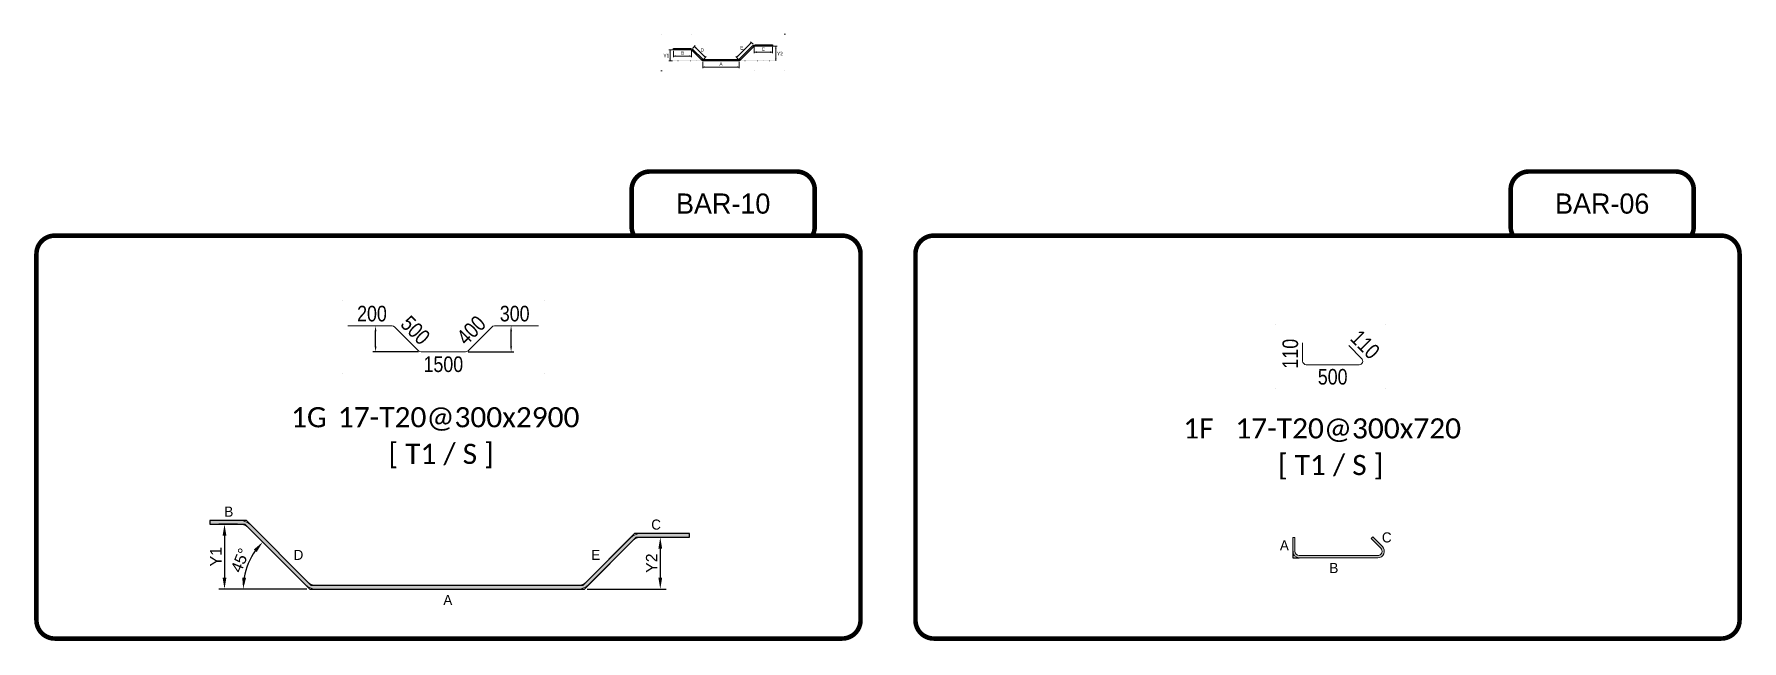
# Model space of a CAD drawing. Header units: millimetres. Extents: x -60174 to 9129, y -15592 to -3144.
# Drawn here: x -27641 to -18316, y -8092 to -4780 of the extents above; entities that cross this region are included whole.
import ezdxf
from ezdxf.enums import TextEntityAlignment as Align

# ---------------------------------------------------------------- set-up
doc = ezdxf.new("R2010")
doc.units = ezdxf.units.MM
doc.header["$LTSCALE"] = 80
doc.linetypes.add('DOT', pattern=[6.35, 0, -6.35])
for name, color, linetype, lineweight in [('S-ANNO-MARK', 2, 'Continuous', 5), ('S-ANNO-TEXT', 3, 'Continuous', 15), ('S-BAR-EXCEL', 4, 'Continuous', 30), ('S-BAR-SEC-HTCH-EXCEL', 253, 'Continuous', 5), ('S-RBAR-SECT', 4, 'Continuous', 9), ('S-RBAR-SECT-HTCH', 252, 'Continuous', 5), ('S-RBAR-TEXT', 3, 'Continuous', 9), ('S-REBAR-MARK', 124, 'Continuous', 9), ('S-REBAR-SHAP', 220, 'Continuous', 9)]:
    doc.layers.add(name, color=color, linetype=linetype, lineweight=lineweight)
doc.styles.add('ARIAL Narrow', font='ARIALN.TTF')
doc.styles.add('ARIAL ROUNDED', font='ARLRDBD.TTF')
doc.styles.add('CALIBRI', font='calibri.ttf')
doc.styles.get("Standard").update_dxf_attribs({"font": 'arial.ttf'})
doc.dimstyles.new('ISO-25', dxfattribs={"dimtxt": 2.5, "dimasz": 2.5, "dimexe": 1.25, "dimexo": 0.625, "dimtad": 1, "dimtxsty": 'Standard', "dimcen": 2.5, "dimadec": 0, "dimazin": 0, "dimtfac": 1, "dimtmove": 0, "dimatfit": 3, "dimfxl": 1, "dimarcsym": 0})

# ---------------------------------------------------------------- blocks, each defined once
blk = doc.blocks.new('*U25')
at = {"layer": 'S-RBAR-SECT-HTCH'}
h = blk.add_hatch(color=256, dxfattribs=at)
h.dxf.hatch_style = 1
edge = h.paths.add_edge_path()
edge.add_arc((-716.8629150101614, 79.9999999999998), 59.9999999999998, 224.9999999999986, 269.99999999999903, ccw=False)
edge.add_line((-759.2893218813551, 37.57359312880817), (-1071.837661840738, 350.1219330881931))
edge.add_arc((-1128.406204335666, 293.5533905932791), 79.99999999999615, 44.99999999999287, 89.99999999999332)
edge.add_line((-1128.406204335657, 373.5533905932753), (-1295.269119345819, 373.5533905932753))
edge.add_line((-1295.269119345819, 373.5533905932753), (-1295.269119345819, 353.5533905932753))
edge.add_line((-1295.269119345819, 353.5533905932753), (-1128.406204335672, 353.5533905932753))
edge.add_arc((-1128.406204335672, 293.5533905932751), 60.00000000000011, 44.999999999999886, 89.99999999999977, ccw=False)
edge.add_line((-1085.979797464479, 335.979797464468), (-773.4314575050812, 23.4314575050812))
edge.add_arc((-716.8629150101538, 79.99999999999673), 79.99999999999673, 224.9999999999939, 269.9999999999938)
edge.add_line((-716.8629150101624, 0), (716.8629150101624, 0))
edge.add_arc((716.8629150101538, 79.99999999999673), 79.99999999999673, 270.0000000000062, 315.0000000000061)
edge.add_line((773.4314575050812, 23.4314575050812), (1015.269119345825, 265.2691193458131))
edge.add_arc((1057.695526217018, 222.8427124746203), 60.00000000000009, 90.00000000000023, 135.0000000000001, ccw=False)
edge.add_line((1057.695526217018, 282.8427124746204), (1324.558441227166, 282.8427124746204))
edge.add_line((1324.558441227166, 282.8427124746204), (1324.558441227166, 302.8427124746204))
edge.add_line((1324.558441227166, 302.8427124746204), (1057.695526217003, 302.8427124746204))
edge.add_arc((1057.695526217012, 222.8427124746242), 79.99999999999613, 90.00000000000668, 135.0000000000071)
edge.add_line((1001.126983722084, 279.4112549695383), (759.2893218813551, 37.57359312880817))
edge.add_arc((716.8629150101614, 79.9999999999998), 59.99999999999978, 270.00000000000097, 315.0000000000014, ccw=False)
edge.add_line((716.8629150101624, 20), (-716.8629150101624, 20))
at = {"layer": 'Defpoints'}
blk.add_lwpolyline([(-741.7157287525479, 20), (-1095.269119345819, 373.5533905932753), (-1295.269119345819, 373.5533905932753), (-1295.269119345819, 353.5533905932753), (-1103.553390593286, 353.5533905932753), (-750, 0), (750, 0), (1032.842712474632, 282.8427124746204), (1324.558441227166, 282.8427124746204), (1324.558441227166, 302.8427124746204), (1024.558441227166, 302.8427124746204), (741.7157287525479, 20)], close=True, dxfattribs=at)
at = {"layer": 'S-RBAR-SECT', "color": 0}
blk.add_lwpolyline([(-716.8629150101624, 20, -0.1989123673796601), (-759.2893218813551, 37.57359312880817), (-1071.837661840738, 350.1219330881931, 0.1989123673796601), (-1128.406204335657, 373.5533905932753), (-1295.269119345819, 373.5533905932753), (-1295.269119345819, 353.5533905932753), (-1128.406204335672, 353.5533905932753, -0.1989123673796573), (-1085.979797464479, 335.979797464468), (-773.4314575050812, 23.4314575050812, 0.1989123673796573), (-716.8629150101624, 0), (716.8629150101624, 0, 0.1989123673796573), (773.4314575050812, 23.4314575050812), (1015.269119345825, 265.2691193458131, -0.1989123673796573), (1057.695526217018, 282.8427124746204), (1324.558441227166, 282.8427124746204), (1324.558441227166, 302.8427124746204), (1057.695526217003, 302.8427124746204, 0.1989123673796601), (1001.126983722084, 279.4112549695383), (759.2893218813551, 37.57359312880817, -0.1989123673796601), (716.8629150101624, 20)], format="xyb", close=True, dxfattribs=at)
blk = doc.blocks.new('*D23')
at = {"color": 0, "lineweight": -2, "transparency": 16777216}
for p, q in [((-26530.4581084074, -7455.912210729623), (-26632.847179834, -7455.912210729624)), ((-26601.597179834, -7518.412210729623), (-26601.597179834, -7746.965601322899)), ((-26152.05190407173, -7809.465601322899), (-26632.847179834, -7809.4656013229))]:
    blk.add_line(p, q, dxfattribs=at)
at = {"color": 0, "transparency": 16777216}
for points in [[(-26612.01384650066, -7518.412210729623), (-26591.18051316733, -7518.412210729623), (-26601.597179834, -7455.912210729623)], [(-26612.01384650066, -7746.965601322899), (-26591.18051316733, -7746.965601322899), (-26601.597179834, -7809.465601322899)]]:
    blk.add_solid(points, dxfattribs=at)
at = {"layer": 'Defpoints', "color": 0, "transparency": 16777216}
for p in [(-26514.8331084074, -7455.912210729623), (-26601.597179834, -7809.465601322899), (-26136.42690407173, -7809.465601322899)]:
    blk.add_point(p, dxfattribs=at)
at = {"color": 0, "transparency": 16777216, "insert": (-26648.60007887901, -7632.688906026252), "char_height": 62.5, "attachment_point": 5, "rotation": 90}
blk.add_mtext('Y1', dxfattribs=at)
blk = doc.blocks.new('*D24')
at = {"color": 0, "lineweight": -2, "transparency": 16777216}
for p, q in [((-24313.1063778547, -7526.622888848278), (-24190.69511683144, -7526.622888848278)), ((-24221.94511683144, -7589.122888848278), (-24221.94511683144, -7746.965601322899)), ((-24620.80190407173, -7809.465601322899), (-24190.69511683144, -7809.465601322899))]:
    blk.add_line(p, q, dxfattribs=at)
at = {"color": 0, "transparency": 16777216}
for points in [[(-24232.36178349811, -7589.122888848278), (-24211.52845016477, -7589.122888848278), (-24221.94511683144, -7526.622888848278)], [(-24232.36178349811, -7746.965601322899), (-24211.52845016477, -7746.965601322899), (-24221.94511683144, -7809.465601322899)]]:
    blk.add_solid(points, dxfattribs=at)
at = {"layer": 'Defpoints', "color": 0, "transparency": 16777216}
for p in [(-24328.7313778547, -7526.622888848278), (-24636.42690407173, -7809.465601322899), (-24221.94511683144, -7809.465601322899)]:
    blk.add_point(p, dxfattribs=at)
at = {"color": 0, "transparency": 16777216, "insert": (-24268.94801587646, -7668.044245085579), "char_height": 62.5, "attachment_point": 5, "rotation": 90}
blk.add_mtext('Y2', dxfattribs=at)
blk = doc.blocks.new('EXCEL-10')
at = {"layer": 'S-BAR-SEC-HTCH-EXCEL'}
h = blk.add_hatch(color=256, dxfattribs=at)
h.dxf.hatch_style = 1
edge = h.paths.add_edge_path()
edge.add_line((606.789070091334, -57.72403836184367), (606.789070091334, -65.22403836184367))
edge.add_line((606.789070091334, -65.22403836184367), (511.9667396210025, -65.22403836184367))
edge.add_arc((511.9667396210019, -77.72403836184516), 12.50000000000149, 89.9999999999974, 134.9999999999933)
edge.add_line((503.1279048561701, -68.88520359701124), (431.3296546311467, -140.6834538220282))
edge.add_arc((417.1875190074164, -126.5413181982969), 19.99999999999986, 270.0000000000018, 314.99999999999784, ccw=False)
edge.add_line((417.187519007417, -146.5413181982967), (233.7560615023431, -146.5413181982967))
edge.add_arc((233.7560615023429, -126.5413181982966), 20.00000000000009, 225.0000000000061, 270.00000000000057, ccw=False)
edge.add_line((219.6139258786134, -140.6834538220292), (169.02887908919, -90.09840703260943))
edge.add_arc((160.1900443243598, -98.93724179743926), 12.4999999999974, 44.99999999999885, 89.99999999999363)
edge.add_line((160.1900443243612, -86.43724179744186), (65.36771385402972, -86.43724179744186))
edge.add_line((65.36771385402972, -86.43724179744186), (65.36771385402972, -78.93724179744186))
edge.add_line((65.36771385402972, -78.93724179744186), (160.1900443243758, -78.93724179744186))
edge.add_arc((160.190044324375, -98.93724179744197), 20.00000000000011, 44.99999999998772, 89.9999999999979, ccw=False)
edge.add_line((174.3321799481091, -84.79510617371398), (224.917226737507, -135.3801529631273))
edge.add_arc((233.7560615023395, -126.5413181982981), 12.49999999999861, 224.9999999999893, 269.9999999999996)
edge.add_line((233.7560615023394, -139.0413181982967), (417.187519007417, -139.0413181982967))
edge.add_arc((417.1875190074177, -126.5413181982956), 12.50000000000117, 269.9999999999968, 314.999999999994)
edge.add_line((426.0263537722494, -135.3801529631291), (497.8246039972728, -63.58190273811215))
edge.add_arc((511.9667396210028, -77.7240383618429), 19.99999999999922, 90.00000000000102, 134.9999999999986, ccw=False)
edge.add_line((511.9667396210025, -57.72403836184367), (606.789070091334, -57.72403836184367))
at = {"linetype": 'DOT'}
blk.add_lwpolyline([(0, -200), (675, -200), (675, 0), (0, 0)], close=True, dxfattribs=at)
at = {"layer": 'S-ANNO-MARK', "color": 7}
for p, q in [((61.36771385402972, -86.43724179744186), (40.43723256868907, -86.43724179744186)), ((47.34713514538453, -86.43724179744186), (47.34713514539908, -146.5413181982922)), ((65.36771385402972, -90.43724179744186), (65.36771385402972, -125.4372417974419)), ((165.3677138540224, -90.43724179744186), (165.3677138540224, -125.4372417974428)), ((171.3027426965782, -76.10881467270428), (184.7377715391158, -62.67378583015761)), ((180.4951308519994, -66.91642651727943), (240.5992072528425, -127.0205029181234)), ((491.6616530933679, -45.70322308167397), (410.344373256914, -127.0205029181234)), ((500.8540412487928, -54.89561123709973), (487.4190124062516, -41.46058239455215)), ((506.7890700913413, -69.22403836184367), (506.7890700913413, -104.2240383618437)), ((606.789070091334, -69.22403836184367), (606.789070091334, -104.2240383618437)), ((610.789070091334, -65.22403836184367), (631.7195513766746, -65.22403836184367)), ((624.8096487999974, -65.22403836184276), (624.8096487999683, -146.5413181982922)), ((61.36771385402972, -146.5413181983395), (40.43723256868907, -146.5413181983395)), ((65.36771385402972, -119.4372417974419), (165.3677138540224, -119.4372417974428)), ((225.4717902548837, -150.5413181982967), (225.4717902548837, -185.5413181982949)), ((425.4717902548764, -179.5413181982967), (225.4717902548837, -179.5413181982967)), ((231.4068190974212, -136.2128910735501), (244.8418479399661, -122.7778622310034)), ((419.5367614123388, -136.2128910735519), (406.1017325697903, -122.7778622310034)), ((425.4717902548764, -150.5413181982967), (425.4717902548764, -185.5413181982949)), ((606.789070091334, -98.22403836184367), (506.7890700913413, -98.22403836184367))]:
    blk.add_line(p, q, dxfattribs=at)
at = {"layer": 'S-ANNO-MARK', "color": 7, "linetype": 'DOT', "ltscale": 0.01}
for p, q in [((225.4717902548837, -146.5413181982967), (61.36771385402972, -146.5413181983395)), ((425.4717902548764, -146.5413181982967), (630.8096487999683, -146.5413181982967))]:
    blk.add_line(p, q, dxfattribs=at)
at = {"layer": 'S-ANNO-MARK', "color": 7}
for points in [[(42.84713514538453, -99.43724179744368), (51.84713514538817, -99.43724179744095), (47.34713514538453, -86.43724179744186)], [(192.869499522767, -72.92683415736428), (186.5055384920852, -79.29079518804429), (180.4951308519994, -66.91642651727943)], [(479.2872844226004, -51.71363072175882), (485.6512454532822, -58.07759175243882), (491.6616530933679, -45.70322308167397)], [(629.3096487999865, -78.22403836183548), (620.3096487999865, -78.22403836183275), (624.8096487999901, -65.22403836183366)], [(42.84713514539544, -133.541318198294), (51.84713514539544, -133.5413181982904), (47.34713514539908, -146.5413181982922)], [(78.36771385402972, -114.93724179744), (78.36771385402972, -123.9372417974419), (65.36771385402972, -119.4372417974419)], [(152.3677138540224, -114.9372417974409), (152.3677138540224, -123.9372417974428), (165.3677138540224, -119.4372417974428)], [(238.4717902548837, -175.0413181982949), (238.4717902548837, -184.0413181982967), (225.4717902548837, -179.5413181982967)], [(234.5887996127603, -114.6461342473576), (228.2248385820785, -121.0100952780376), (240.5992072528425, -127.0205029181234)], [(416.3547808969961, -114.6461342473576), (422.7187419276779, -121.0100952780376), (410.344373256914, -127.0205029181234)], [(412.4717902548764, -175.0413181982949), (412.4717902548764, -184.0413181982967), (425.4717902548764, -179.5413181982967)], [(519.7890700913413, -93.72403836184185), (519.7890700913413, -102.7240383618437), (506.7890700913413, -98.22403836184367)], [(593.789070091334, -93.72403836184185), (593.789070091334, -102.7240383618437), (606.789070091334, -98.22403836184367)], [(629.3096487999719, -133.541318198294), (620.3096487999719, -133.5413181982904), (624.8096487999683, -146.5413181982922)]]:
    blk.add_solid(points, dxfattribs=at)
at = {"layer": 'S-BAR-EXCEL', "color": 7}
blk.add_lwpolyline([(606.789070091334, -57.72403836184367), (606.789070091334, -65.22403836184367), (511.9667396210025, -65.22403836184367, 0.1989123673796394), (503.1279048561701, -68.88520359701124), (431.3296546311467, -140.6834538220282, -0.1989123673796402), (417.187519007417, -146.5413181982967), (233.7560615023431, -146.5413181982967, -0.1989123673796328), (219.6139258786134, -140.6834538220292), (169.02887908919, -90.09840703260943, 0.1989123673796342), (160.1900443243612, -86.43724179744186), (65.36771385402972, -86.43724179744186), (65.36771385402972, -78.93724179744186), (160.1900443243758, -78.93724179744186, -0.1989123673797044), (174.3321799481091, -84.79510617371398), (224.917226737507, -135.3801529631273, 0.1989123673797049), (233.7560615023394, -139.0413181982967), (417.187519007417, -139.0413181982967, 0.1989123673796451), (426.0263537722494, -135.3801529631291), (497.8246039972728, -63.58190273811215, -0.1989123673796469), (511.9667396210025, -57.72403836184367)], format="xyb", close=True, dxfattribs=at)
at = {"layer": 'S-ANNO-TEXT', "color": 7}
for s, p in [('D', (223.2454080384559, -86.46692487277778)), ('E', (439.0705862426075, -74.42943606736753)), ('C', (556.7890700913376, -81.84903836184367)), ('Y1', (27.06004442233098, -116.489279997867)), ('B', (114.8433277694421, -103.0622417974419)), ('A', (325.4717902548837, -163.1663181982967)), ('Y2', (647.8290041887885, -105.8826782800675))]:
    blk.add_text(s, height=18.75, dxfattribs=at).set_placement(p, align=Align.MIDDLE_CENTER)
blk = doc.blocks.new('BAR-INFO')
at = {"style": 'CALIBRI', "flags": 1}
for tag, p in [('BAR_SHAPE', (228.2610914151628, -345)), ('VARIABLES', (228.2610914151628, -545)), ('A', (228.2610914151628, -745)), ('B', (228.2610914151628, -945)), ('C', (228.2610914151628, -1145)), ('D', (228.2610914151628, -1345)), ('E', (228.2610914151628, -1545)), ('F', (228.2610914151628, -1745)), ('G', (228.2610914151628, -1945)), ('H', (228.2610914151628, -2145)), ('Y1', (228.2610914151628, -2345)), ('Y2', (228.2610914151628, -2545)), ('Y3', (228.2610914151628, -2745)), ('Y4', (228.2610914151628, -2945)), ('R1', (228.2610914151628, -3145)), ('R2', (228.2610914151628, -3345)), ('R3', (228.2610914151628, -3545))]:
    blk.add_attdef(tag, text='', height=110, dxfattribs=at).set_placement(p, align=Align.MIDDLE_LEFT)
at = {"layer": 'S-RBAR-TEXT', "style": 'CALIBRI'}
for tag, p in [('BAR_INFO', (1224.992091653059, 55)), ('BAR_LOCATION', (783.2110914151635, -145))]:
    blk.add_attdef(tag, text='', height=110, dxfattribs=at).set_placement(p, align=Align.MIDDLE_CENTER)
at = {"layer": 'S-REBAR-MARK', "style": 'CALIBRI'}
blk.add_attdef('BAR_MARK', text='', height=110, dxfattribs=at).set_placement((403.7423076923078, 55), align=Align.MIDDLE_CENTER)
blk = doc.blocks.new('SHAPE-10')
at = {"layer": 'Defpoints'}
for p, q in [((-370, -52.29592654230049), (-370, 29.12542969500382)), ((370, -52.29592654230053), (370, 29.12542969500377)), ((-135, -82.29592654230056), (-385, -82.29592654230049)), ((135, -82.29592654230058), (385, -82.29592654230053))]:
    blk.add_line(p, q, dxfattribs=at)
at = {"layer": 'Defpoints', "linetype": 'DOT', "ltscale": 100}
blk.add_lwpolyline([(-550, 200), (550, 200), (550, -200), (-550, -200)], close=True, dxfattribs=at)
at = {"layer": 'Defpoints'}
for points in [[(-365, 29.12542969500381), (-375.0000000000001, 29.12542969500382), (-370, 59.12542969500382)], [(365, 29.12542969500377), (375.0000000000001, 29.12542969500377), (370, 59.12542969500378)], [(-365, -52.29592654230049), (-375.0000000000001, -52.29592654230048), (-370, -82.29592654230049)], [(365, -52.29592654230053), (375.0000000000001, -52.29592654230052), (370, -82.29592654230053)]]:
    blk.add_solid(points, dxfattribs=at)
at = {"layer": 'S-REBAR-SHAP'}
blk.add_lwpolyline([(-520.5634918610349, 59.12542969500373), (-278.847763108497, 59.12542969500373, -0.198912367379658), (-264.7056274847664, 53.26756531873434), (-135, -76.43806216603207, 0.198912367379658), (-120.8578643762694, -82.29592654230055), (120.8578643762694, -82.29592654230055, 0.198912367379658), (135, -76.43806216603207), (264.7056274847664, 53.26756531873434, -0.198912367379658), (278.847763108497, 59.12542969500373), (520.5634918610349, 59.12542969500373)], format="xyb", dxfattribs=at)
at = {"style": 'ARIAL Narrow', "flags": 1}
for tag, p in [('Y1', (-399.933095774426, -70.90891201773408)), ('Y2', (350.7681313542275, -75.92324230971735))]:
    blk.add_attdef(tag, p, '', height=85, rotation=90, dxfattribs=at)
at = {"layer": 'S-RBAR-TEXT', "style": 'ARIAL Narrow'}
for tag, p in [('B', (-389.7056274847664, 126.6254296950037)), ('C', (389.7056274847664, 126.6254296950037)), ('A', (0, -149.7959265423005))]:
    blk.add_attdef(tag, text='', height=85, dxfattribs=at).set_placement(p, align=Align.MIDDLE_CENTER)
for tag, rotation, p in [('D', 315, (-152.1231060122909, 36.14445930644251)), ('E', 44.9999999999952, (152.1231060122927, 36.14445930644069))]:
    blk.add_attdef(tag, text='', height=85, rotation=rotation, dxfattribs=at).set_placement(p, align=Align.MIDDLE_CENTER)
blk = doc.blocks.new('*D78')
at = {"color": 0, "lineweight": -2, "transparency": 16777216}
blk.add_line((-26407.69426951679, -7809.465601322892), (-26530.88266767475, -7809.465601322892), dxfattribs=at)
blk.add_arc((-26136.42690407172, -7809.465601322894), 363.2057636030304, 144.8715922718727, 170.1284077281283, dxfattribs=at)
at = {"color": 0, "transparency": 16777216}
for points in [[(-26441.4521348077, -7593.768430787441), (-26425.5078915876, -7607.177714359499), (-26393.25216248146, -7552.640342913157)], [(-26483.87716728001, -7748.093611362034), (-26504.63324512649, -7746.301124204867), (-26499.63266767474, -7809.465601322892)]]:
    blk.add_solid(points, dxfattribs=at)
at = {"layer": 'Defpoints', "color": 0, "transparency": 16777216}
for p in [(-26472.4067015362, -7473.485803858426), (-26450.97232215287, -7627.862719521381), (-26392.06926951679, -7809.465601322894), (-26136.42690407172, -7809.465601322894), (-26136.42690407172, -7809.465601322894)]:
    blk.add_point(p, dxfattribs=at)
at = {"color": 0, "transparency": 16777216, "insert": (-26515.78447536583, -7652.330550303956), "char_height": 62.5, "attachment_point": 5, "rotation": 67.50000000000048}
blk.add_mtext('45°', dxfattribs=at)
blk = doc.blocks.new('BAR-06-01')
at = {"layer": 'S-RBAR-SECT-HTCH'}
h = blk.add_hatch(color=256, dxfattribs=at)
h.dxf.hatch_style = 1
edge = h.paths.add_edge_path()
edge.add_line((178.6446609406703, 105.2964645562888), (187.1299423149103, 113.781745930527))
edge.add_line((187.1299423149103, 113.781745930527), (239.45584412272, 61.45584412271819))
edge.add_arc((214.0000000000019, 36.00000000000202), 36.00000000000202, -90.00000000000301, 44.99999999999778, ccw=False)
edge.add_line((214, 0), (-214, 0))
edge.add_arc((-214, 36), 36, 180, 270, ccw=False)
edge.add_line((-250, 36), (-250, 110))
edge.add_line((-250, 110), (-238, 110))
edge.add_line((-238, 110), (-238, 36))
edge.add_arc((-214, 36), 24, 180, 270)
edge.add_line((-214, 12), (214, 12))
edge.add_arc((214.0000000000009, 36.00000000000201), 24.00000000000201, 269.9999999999978, 404.9999999999981)
edge.add_line((230.97056274848, 52.97056274848001), (178.6446609406703, 105.2964645562888))
at = {"layer": 'Defpoints'}
blk.add_lwpolyline([(-250, 36), (-250, 0), (-214, 0)], dxfattribs=at)
at = {"layer": 'S-RBAR-SECT', "color": 0}
blk.add_lwpolyline([(178.6446609406703, 105.2964645562888), (187.1299423149103, 113.781745930527), (239.45584412272, 61.45584412271819, -0.6681786379193045), (214, 0), (-214, 0, -0.4142135623730951), (-250, 36), (-250, 110), (-238, 110), (-238, 36, 0.4142135623730951), (-214, 12), (214, 12, 0.6681786379192999), (230.97056274848, 52.97056274848001)], format="xyb", close=True, dxfattribs=at)
blk = doc.blocks.new('SHAPE-06')
at = {"layer": 'Defpoints', "linetype": 'DOT', "ltscale": 100}
blk.add_lwpolyline([(-311.5530203774397, -129.6837874770717), (288.4469796225603, -129.6837874770717), (288.4469796225603, 220.3162125229283), (-311.5530203774397, 220.3162125229283)], close=True, dxfattribs=at)
at = {"layer": 'S-REBAR-SHAP'}
blk.add_lwpolyline([(-164.1421356237261, 120), (-164.1421356237261, 20, 0.414213562373095), (-144.1421356237261, 0), (144.1421356237261, 0, 0.6681786379193082), (158.2842712474594, 34.14213562373334), (87.57359312879998, 104.8528137423855)], format="xyb", dxfattribs=at)
at = {"layer": 'S-RBAR-TEXT', "style": 'ARIAL Narrow'}
for tag, rotation, p in [('C', 314.9999999999989, (177.72970773009, 110.1561146012882)), ('A', 90, (-231.6421356237261, 60))]:
    blk.add_attdef(tag, text='', height=85, rotation=rotation, dxfattribs=at).set_placement(p, align=Align.MIDDLE_CENTER)
blk.add_attdef('B', text='', height=85, dxfattribs=at).set_placement((0, -66.04559384080494), align=Align.MIDDLE_CENTER)

msp = doc.modelspace()

# ---------------------------------------------------------------- linework, layer by layer
at = {"layer": 'Defpoints'}
msp.add_lwpolyline([(-20768.55007116357, -7602.734951525838), (-20768.55007116357, -7638.734951525838), (-20732.55007116357, -7638.734951525838)], dxfattribs=at)
at = {"layer": 'S-ANNO-MARK', "color": 251, "const_width": 25}
for points in [[(-23391.85535252601, -5879.764113513525, 0.1316524975873981), (-23378.45789290445, -5829.764113513524), (-23378.45789290445, -5629.764113513525, 0.414213562373095), (-23478.45789290445, -5529.764113513525), (-24278.45789290445, -5529.764113513525, 0.414213562373095), (-24378.45789290445, -5629.764113513525), (-24378.45789290445, -5829.764113513525, 0.1316524975873933), (-24365.0604332829, -5879.764113513525, 0.1316524975873933)], [(-18591.85535252601, -5879.764113513525, 0.1316524975873974), (-18578.45789290445, -5829.764113513525), (-18578.45789290445, -5629.764113513525, 0.414213562373095), (-18678.45789290445, -5529.764113513525), (-19478.45789290445, -5529.764113513525, 0.414213562373095), (-19578.45789290445, -5629.764113513525), (-19578.45789290445, -5829.764113513526, 0.1316524975873933), (-19565.0604332829, -5879.764113513525, 0.1316524975873933)]]:
    msp.add_lwpolyline(points, format="xyb", dxfattribs=at)
for points in [[(-23228.45789290445, -5879.764113513525), (-27528.45789290445, -5879.764113513525, 0.414213562373095), (-27628.45789290445, -5979.764113513525), (-27628.45789290445, -7979.764113513525, 0.414213562373095), (-27528.45789290445, -8079.764113513525), (-23228.45789290445, -8079.764113513525, 0.414213562373095), (-23128.45789290445, -7979.764113513525), (-23128.45789290445, -5979.764113513525, 0.414213562373095)], [(-18428.45789290445, -5879.764113513525), (-22728.45789290445, -5879.764113513525, 0.414213562373095), (-22828.45789290445, -5979.764113513525), (-22828.45789290445, -7979.764113513525, 0.414213562373095), (-22728.45789290445, -8079.764113513525), (-18428.45789290445, -8079.764113513525, 0.414213562373095), (-18328.45789290445, -7979.764113513525), (-18328.45789290445, -5979.764113513525, 0.414213562373095)]]:
    msp.add_lwpolyline(points, format="xyb", close=True, dxfattribs=at)

# ---------------------------------------------------------------- block references
at = {"layer": 'S-BAR-SEC-HTCH-EXCEL'}
msp.add_blockref('EXCEL-10', (-24215.95789290445, -4779.764113513526), dxfattribs=at)
at = {"layer": 'S-RBAR-SECT', "color": 242, "true_color": 0xcd2027}
msp.add_blockref('*U25', (-25386.42690407172, -7809.465601322895), dxfattribs=at)
at = {"layer": 'S-RBAR-SECT', "color": 1}
msp.add_blockref('BAR-06-01', (-20518.55007116357, -7638.734951525838), dxfattribs=at)
at = {"layer": 'S-REBAR-MARK'}
ref = msp.add_blockref('BAR-INFO', (-26234.80634407272, -6926.364636770105), dxfattribs=at)
ref.add_attrib('BAR_MARK', '1G', dxfattribs={"height": 110, "style": 'CALIBRI'}).set_placement((-26140.75634407272, -6871.364636770105), align=Align.MIDDLE_CENTER)
ref.add_attrib('BAR_INFO', '17-T20@300x2900', dxfattribs={"layer": 'S-RBAR-TEXT', "height": 110, "style": 'CALIBRI'}).set_placement((-25322.94186526031, -6871.364636770105), align=Align.MIDDLE_CENTER)
ref.add_attrib('BAR_LOCATION', '[ T1 / S ]', dxfattribs={"layer": 'S-RBAR-TEXT', "height": 110, "style": 'CALIBRI'}).set_placement((-25418.64210734469, -7071.364636770105), align=Align.MIDDLE_CENTER)
ref = msp.add_blockref('BAR-INFO', (-21377.38580232779, -6987.321228071608), dxfattribs=at)
ref.add_attrib('BAR_MARK', '1F', dxfattribs={"height": 110, "style": 'CALIBRI'}).set_placement((-21283.33580232778, -6932.321228071608), align=Align.MIDDLE_CENTER)
ref.add_attrib('BAR_INFO', '17-T20@300x720', dxfattribs={"layer": 'S-RBAR-TEXT', "height": 110, "style": 'CALIBRI'}).set_placement((-20465.52132351537, -6932.321228071608), align=Align.MIDDLE_CENTER)
ref.add_attrib('BAR_LOCATION', '[ T1 / S ]', dxfattribs={"layer": 'S-RBAR-TEXT', "height": 110, "style": 'CALIBRI'}).set_placement((-20561.22156559976, -7132.321228071608), align=Align.MIDDLE_CENTER)
at = {"layer": 'S-REBAR-SHAP'}
for name, p, values in [('SHAPE-10', (-25406.62108645549, -6432.113497783043), {'A': '1500', 'B': '200', 'C': '300', 'D': '500', 'E': '400'}), ('SHAPE-06', (-20550.31862615305, -6584.45004462036), {'A': '110', 'B': '500', 'C': '110'})]:
    msp.add_blockref(name, p, dxfattribs=at).add_auto_attribs(values)

# ---------------------------------------------------------------- texts
at = {"layer": 'Defpoints', "style": 'ARIAL ROUNDED'}
for s, p in [('B', (-26577.87859910054, -7386.797021509713)), ('C', (-24244.71772096949, -7457.451397736678)), ('A', (-20814.05391675501, -7570.846493055953)), ('C', (-20255.00900598574, -7527.498898773363)), ('D', (-26197.78810752916, -7623.03289691551)), ('E', (-24574.95503663037, -7623.03289691551)), ('B', (-20543.75843563792, -7694.510389404761)), ('A', (-25382.0833512842, -7869.478768856437))]:
    msp.add_text(s, height=55, dxfattribs=at).set_placement(p, align=Align.MIDDLE_CENTER)
at = {"layer": 'S-ANNO-MARK', "color": 1, "style": 'ARIAL ROUNDED'}
for s, p in [('BAR-10', (-23878.45789290445, -5704.764113513526)), ('BAR-06', (-19078.45789290445, -5704.764113513526))]:
    msp.add_text(s, height=110, dxfattribs=at).set_placement(p, align=Align.MIDDLE_CENTER)

# ---------------------------------------------------------------- dimensions: what is measured, and where the dimension line sits
at = {"color": 242, "true_color": 0xcd2027}
for base, p1, p2, text, picture, middle in [((-26601.597179834, -7809.465601322899), (-26514.83310840739, -7455.91221072962), (-26136.42690407172, -7809.465601322895), 'Y1', '*D23', (-26648.60007887901, -7632.688906026252)), ((-24221.94511683144, -7809.465601322899), (-24328.7313778547, -7526.622888848275), (-24636.42690407172, -7809.465601322895), 'Y2', '*D24', (-24268.94801587646, -7668.044245085579))]:
    dim = msp.add_linear_dim(base=base, p1=p1, p2=p2, angle=90, text=text, dimstyle='ISO-25', override={"dimscale": 25}, dxfattribs=at)
    dim.commit()
    dim.dimension.update_dxf_attribs({"geometry": picture, "text_midpoint": middle})
dim = msp.add_angular_dim_2l(base=(-26450.97232215287, -7627.862719521381), line1=((-26136.42690407172, -7809.465601322895), (-26392.06926951679, -7809.465601322895)), line2=((-26136.42690407172, -7809.465601322895), (-26472.4067015362, -7473.485803858427)), dimstyle='ISO-25', override={"dimscale": 25}, dxfattribs=at)
dim.commit()
dim.dimension.update_dxf_attribs({"geometry": '*D78', "text_midpoint": (-26515.78447536583, -7652.330550303957)})

doc.saveas('drawing.dxf')
